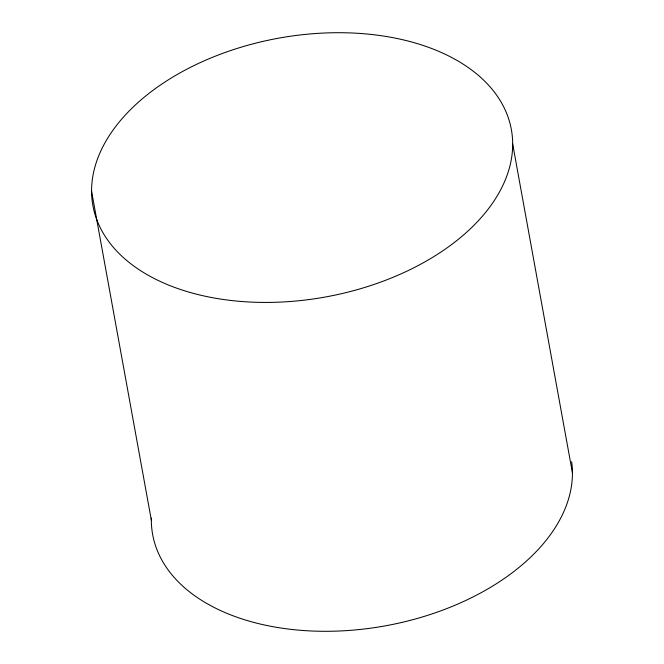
<?xml version="1.0" encoding="UTF-8"?>
<svg xmlns="http://www.w3.org/2000/svg" width="664" height="664" viewBox="0 0 664 664"><rect width="100%" height="100%" fill="white"/><g stroke="black" fill="none" stroke-linecap="round" stroke-linejoin="round"><path stroke-width="1" d="M512.674 143.972A212.663 131.513 -10.3 0 1 197.2 294.359A212.663 131.513 -10.3 0 1 196.486 64.375A212.663 131.513 -10.3 0 1 512.674 143.972L572.434 472.834M91.566 191.166L151.326 520.028M571.654 461.712A212.663 131.513 -10.3 0 1 369.624 628.318A212.663 131.513 -10.3 0 1 151.342 518.061"/></g></svg>
